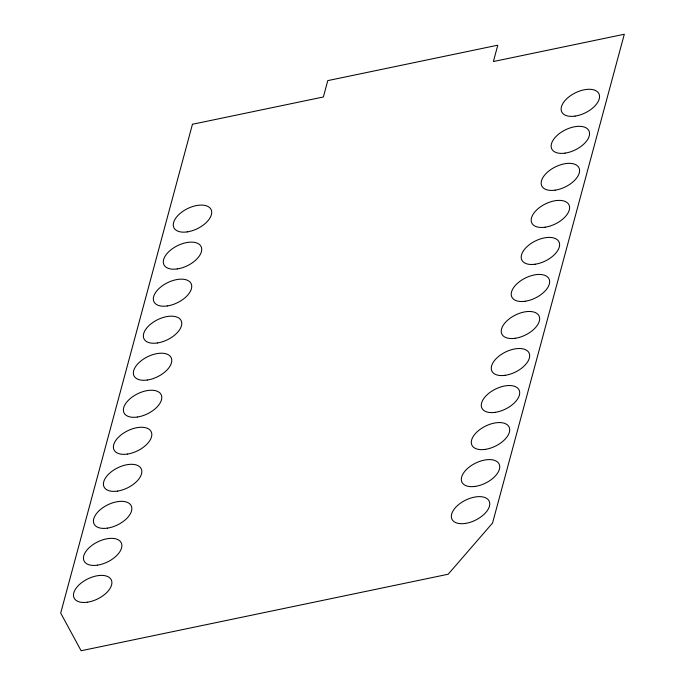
<?xml version="1.0" encoding="UTF-8"?>
<svg xmlns="http://www.w3.org/2000/svg" width="685" height="685" viewBox="0 0 685 685"><rect width="100%" height="100%" fill="white"/><g stroke="black" fill="none" stroke-linecap="round" stroke-linejoin="round"><path stroke-width="1.03" d="M192.451 124.268L60.7 613.066L81.113 650.75L448.178 574.236L492.549 523.049L624.3 34.25L493.388 61.539L497.789 45.184L327.772 80.624L323.371 96.979L192.451 124.268M87.406 602.201A20.687 11.174 -26.1 0 0 111.321 579.955A20.687 11.174 -26.1 0 0 79.323 584.613A20.687 11.174 -26.1 0 0 87.406 602.201M97.39 565.168A20.687 11.174 -26.1 0 0 121.305 542.931A20.687 11.174 -26.1 0 0 89.298 547.58A20.687 11.174 -26.1 0 0 97.39 565.168M107.374 528.144A20.687 11.174 -26.1 0 0 131.28 505.898A20.687 11.174 -26.1 0 0 99.282 510.556A20.687 11.174 -26.1 0 0 107.374 528.144M117.349 491.111A20.687 11.174 -26.1 0 0 141.264 468.865A20.687 11.174 -26.1 0 0 109.266 473.523A20.687 11.174 -26.1 0 0 117.349 491.111M127.333 454.078A20.687 11.174 -26.1 0 0 151.248 431.833A20.687 11.174 -26.1 0 0 119.241 436.491A20.687 11.174 -26.1 0 0 127.333 454.078M137.317 417.045A20.687 11.174 -26.1 0 0 161.223 394.808A20.687 11.174 -26.1 0 0 129.225 399.466A20.687 11.174 -26.1 0 0 137.317 417.045M147.301 380.021A20.687 11.174 -26.1 0 0 171.207 357.775A20.687 11.174 -26.1 0 0 139.209 362.433A20.687 11.174 -26.1 0 0 147.301 380.021M157.276 342.988A20.687 11.174 -26.1 0 0 181.191 320.743A20.687 11.174 -26.1 0 0 149.184 325.401A20.687 11.174 -26.1 0 0 157.276 342.988M167.26 305.955A20.687 11.174 -26.1 0 0 191.166 283.718A20.687 11.174 -26.1 0 0 159.168 288.376A20.687 11.174 -26.1 0 0 167.26 305.955M177.244 268.931A20.687 11.174 -26.1 0 0 201.15 246.686A20.687 11.174 -26.1 0 0 169.152 251.344A20.687 11.174 -26.1 0 0 177.244 268.931M187.219 231.898A20.687 11.174 -26.1 0 0 211.134 209.653A20.687 11.174 -26.1 0 0 179.127 214.311A20.687 11.174 -26.1 0 0 187.219 231.898M575.066 116.107A20.687 11.174 -26.1 0 0 598.981 93.862A20.687 11.174 -26.1 0 0 566.974 98.52A20.687 11.174 -26.1 0 0 575.066 116.107M565.082 153.132A20.687 11.174 -26.1 0 0 588.997 130.895A20.687 11.174 -26.1 0 0 556.999 135.544A20.687 11.174 -26.1 0 0 565.082 153.132M555.107 190.165A20.687 11.174 -26.1 0 0 579.013 167.919A20.687 11.174 -26.1 0 0 547.015 172.577A20.687 11.174 -26.1 0 0 555.107 190.165M545.123 227.197A20.687 11.174 -26.1 0 0 569.029 204.952A20.687 11.174 -26.1 0 0 537.031 209.61A20.687 11.174 -26.1 0 0 545.123 227.197M535.139 264.222A20.687 11.174 -26.1 0 0 559.054 241.985A20.687 11.174 -26.1 0 0 527.048 246.634A20.687 11.174 -26.1 0 0 535.139 264.222M525.164 301.254A20.687 11.174 -26.1 0 0 549.07 279.009A20.687 11.174 -26.1 0 0 517.072 283.667A20.687 11.174 -26.1 0 0 525.164 301.254M515.18 338.287A20.687 11.174 -26.1 0 0 539.086 316.042A20.687 11.174 -26.1 0 0 507.088 320.7A20.687 11.174 -26.1 0 0 515.18 338.287M505.196 375.311A20.687 11.174 -26.1 0 0 529.111 353.075A20.687 11.174 -26.1 0 0 497.104 357.733A20.687 11.174 -26.1 0 0 505.196 375.311M495.212 412.344A20.687 11.174 -26.1 0 0 519.127 390.099A20.687 11.174 -26.1 0 0 487.129 394.757A20.687 11.174 -26.1 0 0 495.212 412.344M485.237 449.377A20.687 11.174 -26.1 0 0 509.143 427.132A20.687 11.174 -26.1 0 0 477.145 431.79A20.687 11.174 -26.1 0 0 485.237 449.377M475.253 486.401A20.687 11.174 -26.1 0 0 499.168 464.165A20.687 11.174 -26.1 0 0 467.161 468.823A20.687 11.174 -26.1 0 0 475.253 486.401M465.269 523.434A20.687 11.174 -26.1 0 0 489.184 501.189A20.687 11.174 -26.1 0 0 457.186 505.847A20.687 11.174 -26.1 0 0 465.269 523.434"/></g></svg>
